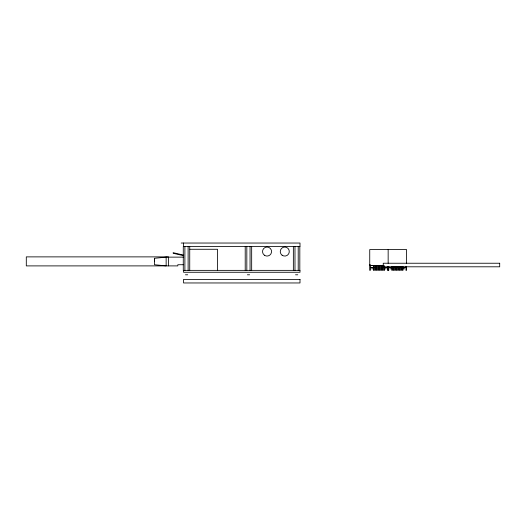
<?xml version="1.0" encoding="UTF-8"?>
<svg xmlns="http://www.w3.org/2000/svg" width="526" height="526" viewBox="0 0 526 526"><rect width="100%" height="100%" fill="white"/><g stroke="black" fill="none" stroke-linecap="round" stroke-linejoin="round"><path stroke-width="0.79" d="M166.144 257.135L154.46 258.305L154.46 264.729L166.144 265.893L166.144 257.135L183.482 257.135M154.466 261.317L154.46 258.305M181.174 243.038L299.998 243.038L299.998 246.602L183.278 246.602L183.278 270.364L299.998 270.364L299.998 272.271L183.548 272.271L183.548 270.364M189.925 249.278L217.521 249.278L217.521 270.364M369.739 264.427L370.33 264.427M183.515 264.729L177.821 264.729L177.821 265.893L26.3 265.9L26.3 256.879L168.478 256.879L168.478 265.893M384.033 265.498L371.52 265.617M369.739 265.617L384.033 265.617M370.988 267.399L373.841 267.399M384.059 267.399L386.912 267.399M389.404 267.399L392.258 267.399M402.475 267.399L405.329 267.399M370.988 267.635L373.841 267.635M384.059 267.635L386.912 267.635M389.404 267.635L392.258 267.635M402.475 267.635L405.329 267.635M371.586 268.825L373.236 268.825M384.657 268.825L386.308 268.825M390.003 268.825L391.66 268.825M403.074 268.825L404.731 268.825M185.441 274.789L187.697 274.789M247.378 274.789L249.626 274.789M295.533 274.789L297.782 274.789M183.272 255.025L173.153 252.697L173.153 253.282L183.272 255.61M406.578 263.631L406.578 249.574L369.739 249.574L369.739 270.364L370.33 270.364L370.33 265.617M406.578 266.406L406.578 270.364L405.98 270.364L405.98 266.406M402.969 266.406L402.969 270.364L402.37 270.364L402.37 266.406M401.456 266.406L401.456 270.364L400.865 270.364L400.865 266.406M399.951 266.406L399.951 270.364L399.352 270.364L399.352 266.406M398.438 266.406L398.438 270.364L397.847 270.364L397.847 266.406M396.933 266.406L396.933 270.364L396.334 270.364L396.334 266.406M395.42 266.406L395.42 270.364L394.829 270.364L394.829 266.406M393.915 266.406L393.915 270.364L393.317 270.364L393.317 266.406M392.403 266.406L392.403 270.364L391.811 270.364L391.811 266.406M388.753 266.406L388.753 270.364L387.563 270.364L387.563 266.406M388.155 249.574L388.155 263.21M388.155 266.406L388.155 270.364M384.552 266.406L384.552 270.364L383.954 270.364L383.954 266.406M383.04 265.617L383.04 270.364L382.448 270.364L382.448 265.617M381.534 265.617L381.534 270.364L380.936 270.364L380.936 265.617M380.022 265.617L380.022 270.364L379.43 270.364L379.43 265.617M378.516 265.617L378.516 270.364L377.918 270.364L377.918 265.617M377.004 265.617L377.004 270.364L376.412 270.364L376.412 265.617M375.492 265.617L375.492 270.364L374.9 270.364L374.9 265.617M373.986 265.617L373.986 270.364L373.394 270.364L373.394 265.617M299.82 246.602L299.82 270.364M298.209 246.602L298.209 270.364M294.981 246.602L294.981 270.364M293.363 246.602L293.363 270.364M251.665 246.602L251.665 270.364M250.054 246.602L250.054 270.364M246.825 246.602L246.825 270.364M245.215 246.602L245.215 270.364M189.735 246.602L189.735 270.364M188.117 246.602L188.117 270.364M184.889 246.602L184.889 270.364M183.548 243.038L183.548 246.602M499.7 263.237L383.25 263.237L383.25 266.8L499.7 266.8L499.7 263.237M299.998 279.398L183.548 279.398L183.548 282.962L299.998 282.962L299.998 279.398M282.087 255.202A4.53 4.53 0 0 0 289.267 252.053A4.53 4.53 0 0 0 282.949 247.411A4.53 4.53 0 0 0 282.087 255.202M264.368 255.202A4.53 4.53 0 0 0 271.548 252.053A4.53 4.53 0 0 0 265.229 247.411A4.53 4.53 0 0 0 264.368 255.202"/></g></svg>
